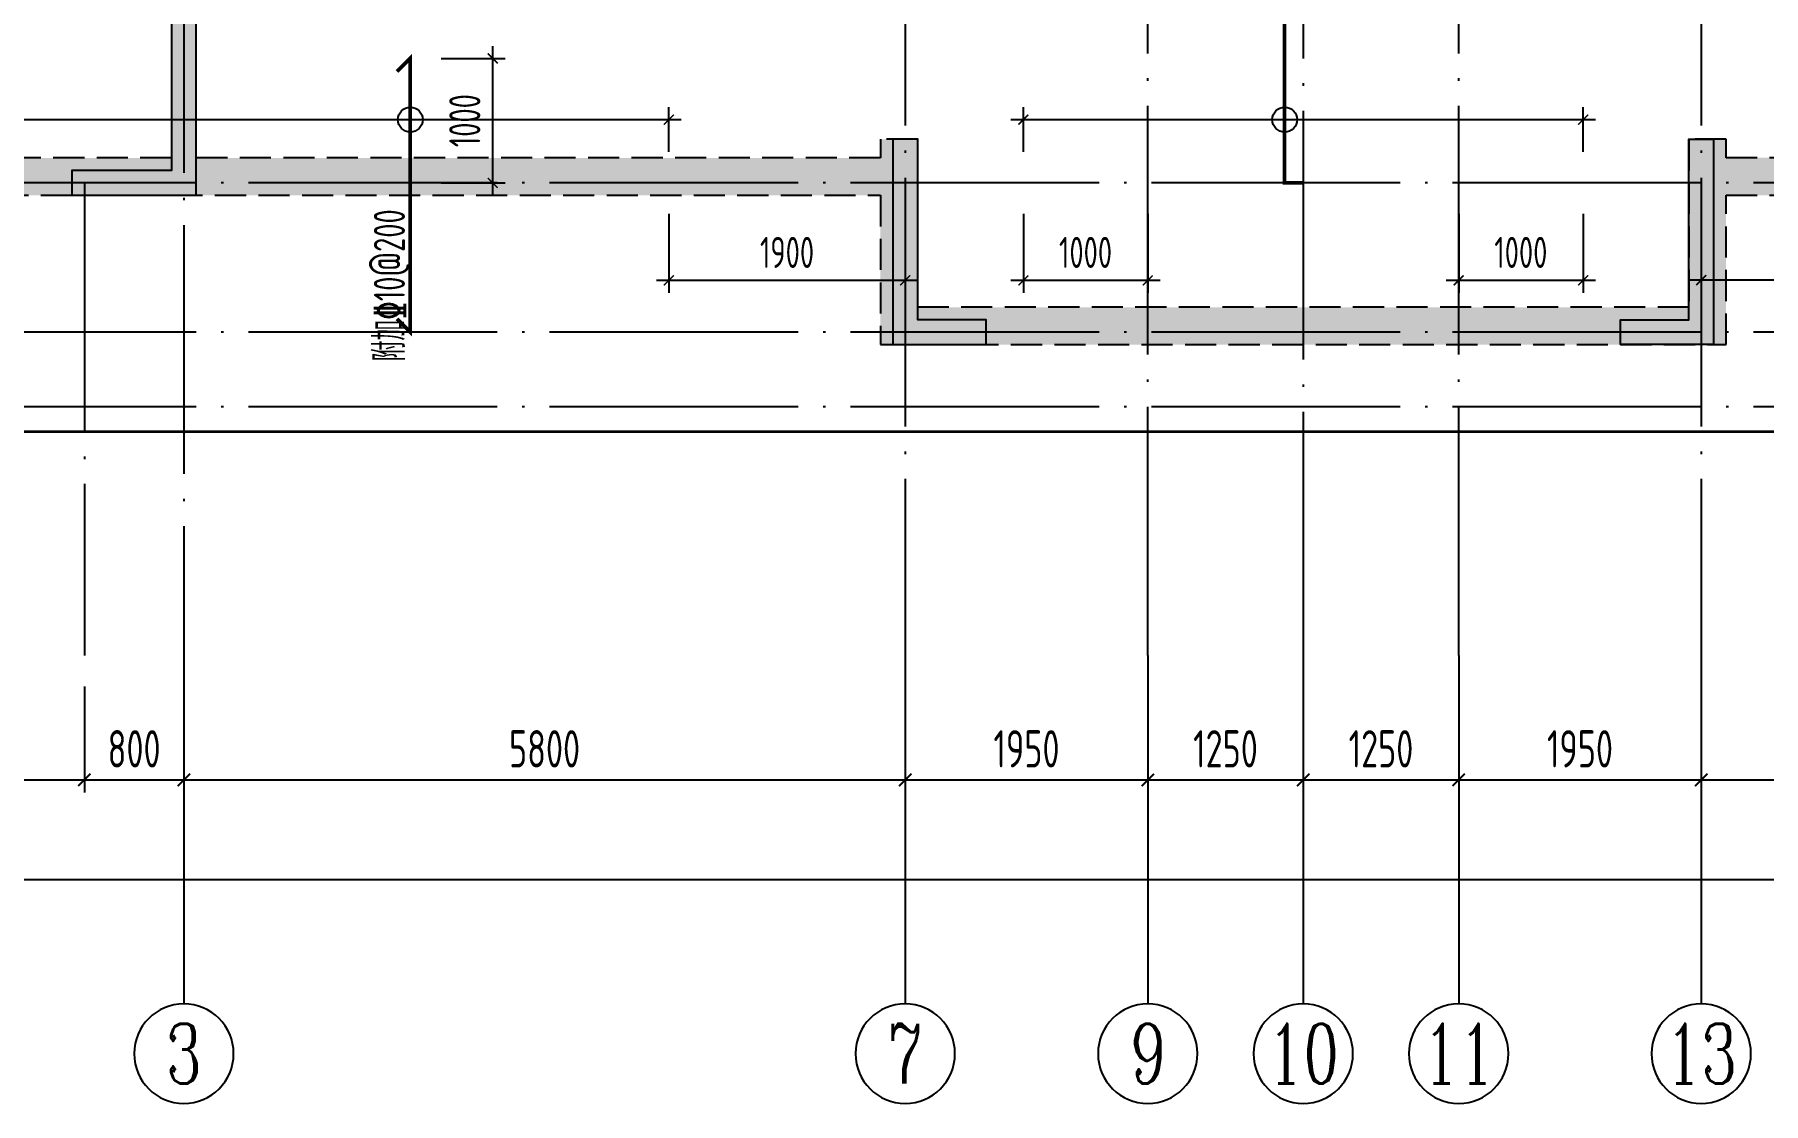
# Model space of a CAD drawing. Extents: x -812054 to 22247, y -644080 to 1003627.
# Drawn here: x -564680 to -550780, y -159371 to -150779 of the extents above; entities that cross this region are included whole.
import ezdxf
from ezdxf.enums import TextEntityAlignment as Align

# ---------------------------------------------------------------- set-up
doc = ezdxf.new("R2010")
doc.units = 0
doc.header["$LTSCALE"] = 1000
doc.linetypes.add('__DASH', pattern=[0.35, 0.25, -0.1])
doc.linetypes.add('DOTE', pattern=[2.42, 2, -0.2, 0.02, -0.2])
doc.layers.get('0').update_dxf_attribs({"linetype": 'CONTINUOUS'})
doc.layers.get('DEFPOINTS').update_dxf_attribs({"linetype": 'CONTINUOUS'})
for name, color, linetype in [('A-AXIS', 1, 'CONTINUOUS'), ('A-DOTE', 10, 'DOTE'), ('AXIS_NUM', 7, 'CONTINUOUS'), ('S-B板配筋', 6, 'CONTINUOUS'), ('S-B板配筋号', 7, 'CONTINUOUS'), ('S-J基础底板', 5, 'CONTINUOUS'), ('S-J基础底板标注', 3, 'CONTINUOUS'), ('S-Q墙填充', 252, 'CONTINUOUS'), ('S-Q墙实线', 6, 'CONTINUOUS'), ('S-Y一般标注', 3, 'CONTINUOUS')]:
    doc.layers.add(name, color=color, linetype=linetype)
doc.styles.add('TSSD_Axis', font='complex.shx', dxfattribs={"width": 0.7, "bigfont": 'hztxt.shx'})
doc.styles.add('TSSD_DIMENSION', font='Tssdeng.shx', dxfattribs={"width": 0.7, "bigfont": 'tssdchn.shx'})
doc.styles.add('TSSD_REIN', font='tssdeng.shx', dxfattribs={"width": 0.7, "height": 300, "bigfont": 'tssdchn.shx'})
doc.dimstyles.new('TSSD_100_100', dxfattribs={"dimtxt": 300, "dimasz": 100, "dimexe": 100, "dimexo": 250, "dimgap": 100, "dimtad": 1, "dimdec": 0, "dimzin": 0, "dimdsep": 46, "dimtxsty": 'TSSD_DIMENSION', "dimblk": 'ARCHTICK', "dimcen": 0, "dimdle": 100, "dimclrt": 7, "dimadec": 0, "dimazin": 0, "dimtfac": 1, "dimtdec": 0, "dimtix": 1, "dimtmove": 2, "dimatfit": 3, "dimldrblk": 'ARCHTICK', "dimfxl": 1, "dimtolj": 1, "dimtzin": 0, "dimarcsym": 0})
doc.dimstyles.new('TSSD_100_100$0', dxfattribs={"dimtxt": 300, "dimasz": 80, "dimexe": 100, "dimexo": 250, "dimgap": 100, "dimtad": 1, "dimdec": 0, "dimzin": 0, "dimdsep": 46, "dimtxsty": 'TSSD_DIMENSION', "dimblk": 'ARCHTICK', "dimcen": 0, "dimdle": 100, "dimclrd": 3, "dimclre": 3, "dimclrt": 7, "dimadec": 0, "dimazin": 0, "dimtfac": 1, "dimtdec": 0, "dimtix": 1, "dimtmove": 2, "dimatfit": 3, "dimldrblk": 'ARCHTICK', "dimfxl": 1, "dimtolj": 1, "dimtzin": 0, "dimarcsym": 0})

# ---------------------------------------------------------------- blocks, each defined once
blk = doc.blocks.new('ts_axno')
at = {"color": 0, "linetype": 'ByBlock', "lineweight": -2}
blk.add_circle((0, 0), 0.5, dxfattribs=at)
at = {"color": 0, "linetype": 'ByBlock', "lineweight": -2, "style": 'TSSD_Axis', "width": 0.7}
blk.add_attdef('A', text='', height=0.6, dxfattribs=at).set_placement((0, 0), align=Align.MIDDLE_CENTER)
blk = doc.blocks.new('_ArchTick')
at = {"color": 0, "linetype": 'ByBlock', "const_width": 0.15}
blk.add_lwpolyline([(-0.5, -0.5), (0.5, 0.5)], dxfattribs=at)
blk = doc.blocks.new('*D548')
at = {"layer": 'DEFPOINTS', "color": 0, "transparency": 16777216}
for p in [(-90363, 249851), (-89563, 249851), (-89563, 248851)]:
    blk.add_point(p, dxfattribs=at)
at = {"layer": 'S-Y一般标注', "color": 0, "lineweight": -2, "transparency": 16777216}
for p, q in [((-90363, 249601), (-90363, 248751)), ((-89563, 249601), (-89563, 248751)), ((-90463, 248851), (-89463, 248851))]:
    blk.add_line(p, q, dxfattribs=at)
at = {"layer": 'S-Y一般标注', "color": 0, "lineweight": -2, "transparency": 16777216, "xscale": 100, "yscale": 100, "zscale": 100, "rotation": 180}
blk.add_blockref('_ArchTick', (-90363, 248851), dxfattribs=at)
at = {"layer": 'S-Y一般标注', "color": 0, "lineweight": -2, "transparency": 16777216, "xscale": 100, "yscale": 100, "zscale": 100}
blk.add_blockref('_ArchTick', (-89563, 248851), dxfattribs=at)
at = {"layer": 'S-Y一般标注', "color": 7, "transparency": 16777216, "insert": (-89963, 249101), "char_height": 300, "attachment_point": 5, "style": 'TSSD_DIMENSION'}
blk.add_mtext('\\A1;800', dxfattribs=at)
blk = doc.blocks.new('*D549')
at = {"layer": 'DEFPOINTS', "color": 0, "transparency": 16777216}
for p in [(-89563, 249851), (-83763, 249851), (-83763, 248851)]:
    blk.add_point(p, dxfattribs=at)
at = {"layer": 'S-Y一般标注', "color": 0, "lineweight": -2, "transparency": 16777216}
for p, q in [((-89563, 249601), (-89563, 248751)), ((-83763, 249601), (-83763, 248751)), ((-89663, 248851), (-83663, 248851))]:
    blk.add_line(p, q, dxfattribs=at)
at = {"layer": 'S-Y一般标注', "color": 0, "lineweight": -2, "transparency": 16777216, "xscale": 100, "yscale": 100, "zscale": 100, "rotation": 180}
blk.add_blockref('_ArchTick', (-89563, 248851), dxfattribs=at)
at = {"layer": 'S-Y一般标注', "color": 0, "lineweight": -2, "transparency": 16777216, "xscale": 100, "yscale": 100, "zscale": 100}
blk.add_blockref('_ArchTick', (-83763, 248851), dxfattribs=at)
at = {"layer": 'S-Y一般标注', "color": 7, "transparency": 16777216, "insert": (-86663, 249101), "char_height": 300, "attachment_point": 5, "style": 'TSSD_DIMENSION'}
blk.add_mtext('\\A1;5800', dxfattribs=at)
blk = doc.blocks.new('*D550')
at = {"layer": 'DEFPOINTS', "color": 0, "transparency": 16777216}
for p in [(-79313, 249851), (-77363, 249851), (-77363, 248851)]:
    blk.add_point(p, dxfattribs=at)
at = {"layer": 'S-Y一般标注', "color": 0, "lineweight": -2, "transparency": 16777216}
for p, q in [((-79313, 249601), (-79313, 248751)), ((-77363, 249601), (-77363, 248751)), ((-79413, 248851), (-77263, 248851))]:
    blk.add_line(p, q, dxfattribs=at)
at = {"layer": 'S-Y一般标注', "color": 0, "lineweight": -2, "transparency": 16777216, "xscale": 100, "yscale": 100, "zscale": 100, "rotation": 180}
blk.add_blockref('_ArchTick', (-79313, 248851), dxfattribs=at)
at = {"layer": 'S-Y一般标注', "color": 0, "lineweight": -2, "transparency": 16777216, "xscale": 100, "yscale": 100, "zscale": 100}
blk.add_blockref('_ArchTick', (-77363, 248851), dxfattribs=at)
at = {"layer": 'S-Y一般标注', "color": 7, "transparency": 16777216, "insert": (-78338, 249101), "char_height": 300, "attachment_point": 5, "style": 'TSSD_DIMENSION'}
blk.add_mtext('\\A1;1950', dxfattribs=at)
blk = doc.blocks.new('*D551')
at = {"layer": 'DEFPOINTS', "color": 0, "transparency": 16777216}
for p in [(-77363, 249851), (-71563, 249851), (-71563, 248851)]:
    blk.add_point(p, dxfattribs=at)
at = {"layer": 'S-Y一般标注', "color": 0, "lineweight": -2, "transparency": 16777216}
for p, q in [((-77363, 249601), (-77363, 248751)), ((-71563, 249601), (-71563, 248751)), ((-77463, 248851), (-71463, 248851))]:
    blk.add_line(p, q, dxfattribs=at)
at = {"layer": 'S-Y一般标注', "color": 0, "lineweight": -2, "transparency": 16777216, "xscale": 100, "yscale": 100, "zscale": 100, "rotation": 180}
blk.add_blockref('_ArchTick', (-77363, 248851), dxfattribs=at)
at = {"layer": 'S-Y一般标注', "color": 0, "lineweight": -2, "transparency": 16777216, "xscale": 100, "yscale": 100, "zscale": 100}
blk.add_blockref('_ArchTick', (-71563, 248851), dxfattribs=at)
at = {"layer": 'S-Y一般标注', "color": 7, "transparency": 16777216, "insert": (-74463, 249101), "char_height": 300, "attachment_point": 5, "style": 'TSSD_DIMENSION'}
blk.add_mtext('\\A1;5800', dxfattribs=at)
blk = doc.blocks.new('*D560')
at = {"layer": 'DEFPOINTS', "color": 0, "transparency": 16777216}
for p in [(-93063, 249851), (-43063, 249851), (-43063, 248051)]:
    blk.add_point(p, dxfattribs=at)
at = {"layer": 'S-Y一般标注', "color": 0, "lineweight": -2, "transparency": 16777216}
for p, q in [((-93063, 249601), (-93063, 247951)), ((-43063, 249601), (-43063, 247951)), ((-93163, 248051), (-42963, 248051))]:
    blk.add_line(p, q, dxfattribs=at)
at = {"layer": 'S-Y一般标注', "color": 0, "lineweight": -2, "transparency": 16777216, "xscale": 100, "yscale": 100, "zscale": 100, "rotation": 180}
blk.add_blockref('_ArchTick', (-93063, 248051), dxfattribs=at)
at = {"layer": 'S-Y一般标注', "color": 0, "lineweight": -2, "transparency": 16777216, "xscale": 100, "yscale": 100, "zscale": 100}
blk.add_blockref('_ArchTick', (-43063, 248051), dxfattribs=at)
at = {"layer": 'S-Y一般标注', "color": 7, "transparency": 16777216, "insert": (-68063, 248301), "char_height": 300, "attachment_point": 5, "style": 'TSSD_DIMENSION'}
blk.add_mtext('\\A1;50000', dxfattribs=at)
blk = doc.blocks.new('*D561')
at = {"layer": 'DEFPOINTS', "color": 0, "transparency": 16777216}
for p in [(-83763, 249851), (-81813, 249851), (-81813, 248851)]:
    blk.add_point(p, dxfattribs=at)
at = {"layer": 'S-Y一般标注', "color": 0, "lineweight": -2, "transparency": 16777216}
for p, q in [((-83763, 249601), (-83763, 248751)), ((-81813, 249601), (-81813, 248751)), ((-83863, 248851), (-81713, 248851))]:
    blk.add_line(p, q, dxfattribs=at)
at = {"layer": 'S-Y一般标注', "color": 0, "lineweight": -2, "transparency": 16777216, "xscale": 100, "yscale": 100, "zscale": 100, "rotation": 180}
blk.add_blockref('_ArchTick', (-83763, 248851), dxfattribs=at)
at = {"layer": 'S-Y一般标注', "color": 0, "lineweight": -2, "transparency": 16777216, "xscale": 100, "yscale": 100, "zscale": 100}
blk.add_blockref('_ArchTick', (-81813, 248851), dxfattribs=at)
at = {"layer": 'S-Y一般标注', "color": 7, "transparency": 16777216, "insert": (-82788, 249101), "char_height": 300, "attachment_point": 5, "style": 'TSSD_DIMENSION'}
blk.add_mtext('\\A1;1950', dxfattribs=at)
blk = doc.blocks.new('*D562')
at = {"layer": 'DEFPOINTS', "color": 0, "transparency": 16777216}
for p in [(-93063, 249851), (-90363, 249851), (-90363, 248851)]:
    blk.add_point(p, dxfattribs=at)
at = {"layer": 'S-Y一般标注', "color": 0, "lineweight": -2, "transparency": 16777216}
for p, q in [((-93063, 249601), (-93063, 248751)), ((-90363, 249601), (-90363, 248751)), ((-93163, 248851), (-90263, 248851))]:
    blk.add_line(p, q, dxfattribs=at)
at = {"layer": 'S-Y一般标注', "color": 0, "lineweight": -2, "transparency": 16777216, "xscale": 100, "yscale": 100, "zscale": 100, "rotation": 180}
blk.add_blockref('_ArchTick', (-93063, 248851), dxfattribs=at)
at = {"layer": 'S-Y一般标注', "color": 0, "lineweight": -2, "transparency": 16777216, "xscale": 100, "yscale": 100, "zscale": 100}
blk.add_blockref('_ArchTick', (-90363, 248851), dxfattribs=at)
at = {"layer": 'S-Y一般标注', "color": 7, "transparency": 16777216, "insert": (-91713, 249101), "char_height": 300, "attachment_point": 5, "style": 'TSSD_DIMENSION'}
blk.add_mtext('\\A1;2700', dxfattribs=at)
blk = doc.blocks.new('*D579')
at = {"layer": 'DEFPOINTS', "color": 0, "transparency": 16777216}
for p in [(-81813, 249851), (-80563, 249851), (-80563, 248851)]:
    blk.add_point(p, dxfattribs=at)
at = {"layer": 'S-Y一般标注', "color": 0, "lineweight": -2, "transparency": 16777216}
for p, q in [((-81813, 249601), (-81813, 248751)), ((-80563, 249601), (-80563, 248751)), ((-81913, 248851), (-80463, 248851))]:
    blk.add_line(p, q, dxfattribs=at)
at = {"layer": 'S-Y一般标注', "color": 0, "lineweight": -2, "transparency": 16777216, "xscale": 100, "yscale": 100, "zscale": 100, "rotation": 180}
blk.add_blockref('_ArchTick', (-81813, 248851), dxfattribs=at)
at = {"layer": 'S-Y一般标注', "color": 0, "lineweight": -2, "transparency": 16777216, "xscale": 100, "yscale": 100, "zscale": 100}
blk.add_blockref('_ArchTick', (-80563, 248851), dxfattribs=at)
at = {"layer": 'S-Y一般标注', "color": 7, "transparency": 16777216, "insert": (-81188, 249101), "char_height": 300, "attachment_point": 5, "style": 'TSSD_DIMENSION'}
blk.add_mtext('\\A1;1250', dxfattribs=at)
blk = doc.blocks.new('*D580')
at = {"layer": 'DEFPOINTS', "color": 0, "transparency": 16777216}
for p in [(-80563, 249851), (-79313, 249851), (-79313, 248851)]:
    blk.add_point(p, dxfattribs=at)
at = {"layer": 'S-Y一般标注', "color": 0, "lineweight": -2, "transparency": 16777216}
for p, q in [((-80563, 249601), (-80563, 248751)), ((-79313, 249601), (-79313, 248751)), ((-80663, 248851), (-79213, 248851))]:
    blk.add_line(p, q, dxfattribs=at)
at = {"layer": 'S-Y一般标注', "color": 0, "lineweight": -2, "transparency": 16777216, "xscale": 100, "yscale": 100, "zscale": 100, "rotation": 180}
blk.add_blockref('_ArchTick', (-80563, 248851), dxfattribs=at)
at = {"layer": 'S-Y一般标注', "color": 0, "lineweight": -2, "transparency": 16777216, "xscale": 100, "yscale": 100, "zscale": 100}
blk.add_blockref('_ArchTick', (-79313, 248851), dxfattribs=at)
at = {"layer": 'S-Y一般标注', "color": 7, "transparency": 16777216, "insert": (-79938, 249101), "char_height": 300, "attachment_point": 5, "style": 'TSSD_DIMENSION'}
blk.add_mtext('\\A1;1250', dxfattribs=at)
blk = doc.blocks.new('*D614')
at = {"layer": 'DEFPOINTS', "color": 0, "ltscale": 0.5, "transparency": 16777216}
for p in [(-552229, -151463), (-556730, -151971), (-552229, -151971)]:
    blk.add_point(p, dxfattribs=at)
at = {"layer": 'S-J基础底板标注', "color": 3, "lineweight": -2, "ltscale": 0.5, "transparency": 16777216}
for p, q in [((-556730, -151721), (-556730, -151363)), ((-552229, -151721), (-552229, -151363)), ((-556830, -151463), (-552129, -151463))]:
    blk.add_line(p, q, dxfattribs=at)
at = {"layer": 'S-J基础底板标注', "color": 3, "lineweight": -2, "ltscale": 0.5, "transparency": 16777216, "xscale": 80, "yscale": 80, "zscale": 80, "rotation": 180}
blk.add_blockref('_ArchTick', (-556730, -151463), dxfattribs=at)
at = {"layer": 'S-J基础底板标注', "color": 3, "lineweight": -2, "ltscale": 0.5, "transparency": 16777216, "xscale": 80, "yscale": 80, "zscale": 80}
blk.add_blockref('_ArchTick', (-552229, -151463), dxfattribs=at)
blk = doc.blocks.new('*D603')
at = {"layer": 'DEFPOINTS', "color": 0, "transparency": 16777216}
for p in [(-556730, -151971), (-555730, -151971), (-556730, -152755)]:
    blk.add_point(p, dxfattribs=at)
at = {"layer": 'S-J基础底板标注', "color": 3, "lineweight": -2, "transparency": 16777216}
for p, q in [((-556730, -152221), (-556730, -152855)), ((-555730, -152221), (-555730, -152855)), ((-555630, -152755), (-556830, -152755))]:
    blk.add_line(p, q, dxfattribs=at)
at = {"layer": 'S-J基础底板标注', "color": 3, "lineweight": -2, "transparency": 16777216, "xscale": 80, "yscale": 80, "zscale": 80}
for p, rotation in [((-556730, -152755), 179.9999999999984), ((-555730, -152755), 359.9999999999984)]:
    blk.add_blockref('_ArchTick', p, dxfattribs=dict(at, rotation=rotation))
at = {"layer": 'S-J基础底板标注', "color": 7, "transparency": 16777216, "insert": (-556230, -152530), "char_height": 250, "attachment_point": 5, "style": 'TSSD_DIMENSION'}
blk.add_mtext('\\A1;1000', dxfattribs=at)
blk = doc.blocks.new('*D604')
at = {"layer": 'DEFPOINTS', "color": 0, "transparency": 16777216}
for p in [(-553230, -151971), (-552229, -151971), (-553230, -152755)]:
    blk.add_point(p, dxfattribs=at)
at = {"layer": 'S-J基础底板标注', "color": 3, "lineweight": -2, "transparency": 16777216}
for p, q in [((-553230, -152221), (-553230, -152855)), ((-552229, -152221), (-552229, -152855)), ((-552129, -152755), (-553330, -152755))]:
    blk.add_line(p, q, dxfattribs=at)
at = {"layer": 'S-J基础底板标注', "color": 3, "lineweight": -2, "transparency": 16777216, "xscale": 80, "yscale": 80, "zscale": 80}
for p, rotation in [((-553230, -152755), 179.9999999919034), ((-552229, -152755), 359.9999999919034)]:
    blk.add_blockref('_ArchTick', p, dxfattribs=dict(at, rotation=rotation))
at = {"layer": 'S-J基础底板标注', "color": 7, "transparency": 16777216, "insert": (-552730, -152530), "char_height": 250, "attachment_point": 5, "rotation": 360, "style": 'TSSD_DIMENSION'}
blk.add_mtext('\\A1;1000', dxfattribs=at)
blk = doc.blocks.new('*D632')
at = {"layer": 'DEFPOINTS', "color": 0, "ltscale": 0.5, "transparency": 16777216}
for p in [(-559580, -151463), (-566980, -151971), (-559580, -151971)]:
    blk.add_point(p, dxfattribs=at)
at = {"layer": 'S-J基础底板标注', "color": 3, "lineweight": -2, "ltscale": 0.5, "transparency": 16777216}
for p, q in [((-566980, -151721), (-566980, -151363)), ((-559580, -151721), (-559580, -151363)), ((-567080, -151463), (-559480, -151463))]:
    blk.add_line(p, q, dxfattribs=at)
at = {"layer": 'S-J基础底板标注', "color": 3, "lineweight": -2, "ltscale": 0.5, "transparency": 16777216, "xscale": 80, "yscale": 80, "zscale": 80, "rotation": 180}
blk.add_blockref('_ArchTick', (-566980, -151463), dxfattribs=at)
at = {"layer": 'S-J基础底板标注', "color": 3, "lineweight": -2, "ltscale": 0.5, "transparency": 16777216, "xscale": 80, "yscale": 80, "zscale": 80}
blk.add_blockref('_ArchTick', (-559580, -151463), dxfattribs=at)
blk = doc.blocks.new('*D633')
at = {"layer": 'DEFPOINTS', "color": 0, "transparency": 16777216}
for p in [(-559580, -151971), (-557680, -151971), (-559580, -152755)]:
    blk.add_point(p, dxfattribs=at)
at = {"layer": 'S-J基础底板标注', "color": 3, "lineweight": -2, "transparency": 16777216}
for p, q in [((-559580, -152221), (-559580, -152855)), ((-557680, -152221), (-557680, -152855)), ((-557580, -152755), (-559680, -152755))]:
    blk.add_line(p, q, dxfattribs=at)
at = {"layer": 'S-J基础底板标注', "color": 3, "lineweight": -2, "transparency": 16777216, "xscale": 80, "yscale": 80, "zscale": 80}
for p, rotation in [((-559580, -152755), 180.0011487939876), ((-557680, -152755), 0.001148793987537644)]:
    blk.add_blockref('_ArchTick', p, dxfattribs=dict(at, rotation=rotation))
at = {"layer": 'S-J基础底板标注', "color": 7, "transparency": 16777216, "insert": (-558630, -152530), "char_height": 250, "attachment_point": 5, "rotation": 0.0011, "style": 'TSSD_DIMENSION'}
blk.add_mtext('\\A1;1900', dxfattribs=at)
blk = doc.blocks.new('*D635')
at = {"layer": 'DEFPOINTS', "color": 0, "transparency": 16777216}
for p in [(-561660, -150971), (-560996, -150971), (-561660, -151971)]:
    blk.add_point(p, dxfattribs=at)
at = {"layer": 'S-J基础底板标注', "color": 3, "lineweight": -2, "transparency": 16777216}
for p, q in [((-560996, -152071), (-560996, -150871)), ((-561410, -150971), (-560896, -150971)), ((-561410, -151971), (-560896, -151971))]:
    blk.add_line(p, q, dxfattribs=at)
at = {"layer": 'S-J基础底板标注', "color": 3, "lineweight": -2, "transparency": 16777216, "xscale": 80, "yscale": 80, "zscale": 80}
for p, rotation in [((-560996, -150971), 90), ((-560996, -151971), 270)]:
    blk.add_blockref('_ArchTick', p, dxfattribs=dict(at, rotation=rotation))
at = {"layer": 'S-J基础底板标注', "color": 7, "transparency": 16777216, "insert": (-561221, -151471), "char_height": 250, "attachment_point": 5, "rotation": 90, "style": 'TSSD_DIMENSION'}
blk.add_mtext('\\A1;1000', dxfattribs=at)
blk = doc.blocks.new('*D637')
at = {"layer": 'DEFPOINTS', "color": 0, "transparency": 16777216}
for p in [(-551280, -151971), (-549680, -151971), (-551280, -152753)]:
    blk.add_point(p, dxfattribs=at)
at = {"layer": 'S-J基础底板标注', "color": 3, "lineweight": -2, "transparency": 16777216}
for p, q in [((-551280, -152221), (-551280, -152853)), ((-549680, -152221), (-549680, -152853)), ((-549580, -152753), (-551380, -152753))]:
    blk.add_line(p, q, dxfattribs=at)
at = {"layer": 'S-J基础底板标注', "color": 3, "lineweight": -2, "transparency": 16777216, "xscale": 80, "yscale": 80, "zscale": 80}
for p, rotation in [((-551280, -152753), 180.0014930668571), ((-549680, -152753), 0.001493066857030101)]:
    blk.add_blockref('_ArchTick', p, dxfattribs=dict(at, rotation=rotation))
at = {"layer": 'S-J基础底板标注', "color": 7, "transparency": 16777216, "insert": (-550480, -152528), "char_height": 250, "attachment_point": 5, "rotation": 0.0015, "style": 'TSSD_DIMENSION'}
blk.add_mtext('\\A1;1600', dxfattribs=at)
blk = doc.blocks.new('20210826.15192166')
at = {"layer": 'A-AXIS'}
for p, q in [((94217.3, -205144.4), (94217.3, -207944.4)), ((100017.3, -205144.4), (100017.3, -207944.4)), ((101967.3, -205144.4), (101967.3, -207944.4)), ((103217.3, -205144.4), (103217.3, -207944.4)), ((104467.3, -205144.4), (104467.3, -207944.4)), ((106417.3, -205144.4), (106417.3, -207944.4))]:
    blk.add_line(p, q, dxfattribs=at)
at = {"layer": 'A-DOTE'}
for p, q in [((100017.5, -194044.4), (100017.3, -205144.4)), ((106417.1, -194044.4), (106417.3, -205144.4)), ((101967.3, -205144.4), (101967.3, -196244.4)), ((104467.3, -205144.4), (104467.3, -196244.4)), ((94217.3, -196844.4), (94217.3, -205144.4)), ((103217.3, -198344.4), (103217.3, -205144.4)), ((142717.3, -201344.4), (86717.3, -201344.4)), ((93417.3, -201344.4), (93417.3, -205144.4)), ((142717.3, -202544.4), (86717.3, -202544.4)), ((142717.3, -203144.4), (86717.3, -203144.4))]:
    blk.add_line(p, q, dxfattribs=at)
at = {"layer": 'A-AXIS'}
ref = blk.add_blockref('ts_axno', (94217.3, -208344.4), dxfattribs=dict(at, xscale=-800, yscale=800, zscale=800, rotation=180))
ref.add_attrib('2', '3', dxfattribs={"layer": 'AXIS_NUM', "height": 480, "style": 'TSSD_Axis', "width": 0.7}).set_placement((94217.3, -208344.4), align=Align.MIDDLE_CENTER)
ref = blk.add_blockref('ts_axno', (100017.3, -208344.4), dxfattribs=dict(at, xscale=-800, yscale=800, zscale=800, rotation=180))
ref.add_attrib('5', '7', dxfattribs={"layer": 'AXIS_NUM', "height": 480, "style": 'TSSD_Axis', "width": 0.7}).set_placement((100017.3, -208344.4), align=Align.MIDDLE_CENTER)
ref = blk.add_blockref('ts_axno', (101967.3, -208344.4), dxfattribs=dict(at, xscale=-800, yscale=800, zscale=800, rotation=180))
ref.add_attrib('19', '9', dxfattribs={"layer": 'AXIS_NUM', "height": 480, "style": 'TSSD_Axis', "width": 0.7}).set_placement((101967.3, -208344.4), align=Align.MIDDLE_CENTER)
ref = blk.add_blockref('ts_axno', (103217.3, -208344.4), dxfattribs=dict(at, xscale=-800, yscale=800, zscale=800, rotation=180))
ref.add_attrib('8', '10', dxfattribs={"layer": 'AXIS_NUM', "height": 480, "style": 'TSSD_Axis', "width": 0.7}).set_placement((103217.3, -208344.4), align=Align.MIDDLE_CENTER)
ref = blk.add_blockref('ts_axno', (104467.3, -208344.4), dxfattribs=dict(at, xscale=-800, yscale=800, zscale=800, rotation=180))
ref.add_attrib('19', '11', dxfattribs={"layer": 'AXIS_NUM', "height": 480, "style": 'TSSD_Axis', "width": 0.7}).set_placement((104467.3, -208344.4), align=Align.MIDDLE_CENTER)
ref = blk.add_blockref('ts_axno', (106417.3, -208344.4), dxfattribs=dict(at, xscale=-800, yscale=800, zscale=800, rotation=180))
ref.add_attrib('8', '13', dxfattribs={"layer": 'AXIS_NUM', "height": 480, "style": 'TSSD_Axis', "width": 0.7}).set_placement((106417.3, -208344.4), align=Align.MIDDLE_CENTER)
at = {"layer": 'S-Y一般标注'}
for base, p1, p2, picture, middle in [((140717.3, -206944.4), (90717.3, -205144.4), (140717.3, -205144.4), '*D560', (115717.3, -206694.4)), ((93417.3, -206144.4), (90717.3, -205144.4), (93417.3, -205144.4), '*D562', (92067.3, -205894.4)), ((94217.3, -206144.4), (93417.3, -205144.4), (94217.3, -205144.4), '*D548', (93817.3, -205894.4)), ((100017.3, -206144.4), (94217.3, -205144.4), (100017.3, -205144.4), '*D549', (97117.3, -205894.4)), ((101967.3, -206144.4), (100017.3, -205144.4), (101967.3, -205144.4), '*D561', (100992.3, -205894.4)), ((103217.3, -206144.4), (101967.3, -205144.4), (103217.3, -205144.4), '*D579', (102592.3, -205894.4)), ((104467.3, -206144.4), (103217.3, -205144.4), (104467.3, -205144.4), '*D580', (103842.3, -205894.4)), ((106417.3, -206144.4), (104467.3, -205144.4), (106417.3, -205144.4), '*D550', (105442.3, -205894.4)), ((112217.3, -206144.4), (106417.3, -205144.4), (112217.3, -205144.4), '*D551', (109317.3, -205894.4))]:
    dim = blk.add_linear_dim(base=base, p1=p1, p2=p2, dimstyle='TSSD_100_100', dxfattribs=at)
    dim.commit()
    dim.dimension.update_dxf_attribs({"geometry": picture, "text_midpoint": middle, "insert": (183780.4, -454995.1)})

msp = doc.modelspace()

# ---------------------------------------------------------------- hatches: boundary and pattern name
at = {"layer": 'S-Q墙填充'}
h = msp.add_hatch(dxfattribs=at)
h.set_pattern_fill('ARMORED', color=252, scale=30, style=0)
h.set_pattern_definition([(50, (-313333.5, -81435.88), (215.17805, -18.82564), [22.5, -247.5]), (355, (-313333.5, -81435.88), (-41.6254, 225.65764), [18, -198]), (100.4514, (-313315.56, -81437.45), (173.55281, 206.83186), [19.12206, -210.34263]), (46.1842, (-313333.5, -81375.88), (320.17231, -49.6557), [33.75, -371.25]), (96.6356, (-313306.8, -81380.02), (280.3988, 292.23536), [28.6831, -315.5139]), (351.1842, (-313333.5, -81375.9), (280.3986, 292.2356), [27, -297]), (21, (-313303.5, -81390.88), (179.07212, -120.78567), [22.5, -247.5]), (326, (-313303.5, -81390.88), (72.9946, 217.54501), [18, -198]), (71.4514, (-313288.57, -81400.95), (252.06679, 96.75915), [19.12206, -210.34263]), (37.5, (-313333.496, -81435.885), (3.647957, 99.868156), [0, -195.6, 0, -201, 0, -198.75]), (7.5, (-313333.5, -81435.88), (78.92086, 118.323514), [0, -114.6, 0, -191.1, 0, -75.75]), (327.5, (-313400.396, -81435.885), (160.14673, -6.766462), [0, -75, 0, -234, 0, -310.5]), (317.5, (-313430.4, -81435.88), (174.95585, 30.031495), [0, -97.5, 0, -155.4, 0, -220.5]), (45, (-313333.5, -81435.88), (-106.06602, 106.06602), [])])
h.paths.add_polyline_path([(-557579.7, -151620.97), (-557879.7, -151620.85), (-557879.7, -151770.94), (-566779.7, -151770.96), (-566779.7, -148870.82), (-568665.87, -148870.82), (-568665.87, -144870.82), (-568965.87, -144870.82), (-568965.87, -149170.82), (-567079.71, -149170.82), (-567079.74, -152070.82), (-557879.66, -152071.18), (-557879.7, -153270.83), (-551079.72, -153270.55), (-551079.73, -152070.94), (-532879.66, -152071.54), (-532879.66, -153270.83), (-526079.72, -153270.83), (-526079.72, -152070.82), (-516879.72, -152070.83), (-516879.72, -144570.82), (-517479.71, -144570.82), (-517479.71, -144770.82), (-517179.71, -144770.82), (-517179.72, -151770.82), (-526079.72, -151770.82), (-526079.72, -151620.83), (-526379.72, -151620.83), (-526379.75, -152970.83), (-532579.7, -152970.83), (-532579.7, -151620.83), (-532879.7, -151620.85), (-532879.68, -151770.82), (-551079.75, -151768.27), (-551079.72, -151620.86), (-551379.72, -151620.81), (-551379.72, -152970.83), (-557579.69, -152970.83)])
h = msp.add_hatch(color=252, dxfattribs=at)
h.dxf.hatch_style = 1
h.paths.add_polyline_path([(-563379.74, -150420.82), (-563579.74, -150420.82), (-563579.74, -151870.82), (-564279.76, -151870.82), (-564379.74, -151870.82), (-564379.74, -152070.82), (-564279.76, -152070.82), (-563379.74, -152070.82)])
h = msp.add_hatch(color=252, dxfattribs=at)
h.dxf.hatch_style = 1
h.paths.add_polyline_path([(-557779.74, -153270.83), (-557029.76, -153270.83), (-557029.76, -153070.83), (-557579.74, -153070.83), (-557579.74, -151620.83), (-557779.74, -151620.83)])
h = msp.add_hatch(color=252, dxfattribs=at)
h.dxf.hatch_style = 1
h.paths.add_polyline_path([(-551179.79, -153270.83), (-551929.78, -153270.83), (-551929.78, -153070.83), (-551379.79, -153070.83), (-551379.79, -151970.82), (-551379.79, -151620.83), (-551179.79, -151620.83), (-551179.79, -151970.82)])

# ---------------------------------------------------------------- linework, layer by layer
at = {"layer": 'S-B板配筋', "const_width": 30}
for points in [[(-554479.76, -148970.82), (-554629.76, -148970.82), (-554629.76, -151970.82), (-554479.76, -151970.82)], [(-561765.99, -153064.75), (-561659.93, -153170.82), (-561659.93, -150970.65), (-561765.99, -151076.71)]]:
    msp.add_lwpolyline(points, dxfattribs=at)
at = {"layer": 'S-J基础底板', "const_width": 20}
msp.add_lwpolyline([(-568979.74, -153970.83), (-515929.76, -153970.83), (-515929.75, -143370.82), (-521479.92, -143370.82), (-521479.92, -141670.82), (-537879.92, -141670.82), (-537879.92, -143470.82), (-546379.21, -143470.82), (-546379.21, -141670.82), (-559979.75, -141670.82), (-559979.75, -142670.82), (-570879.92, -142670.82), (-570879.92, -150970.82), (-568979.74, -150970.82)], close=True, dxfattribs=at)
at = {"layer": 'S-J基础底板标注', "color": 2, "ltscale": 0.5}
for centre in [(-561658.79, -151462.82), (-554628.62, -151462.82)]:
    msp.add_circle(centre, 100, dxfattribs=at)
at = {"layer": 'S-Q墙实线', "linetype": '__DASH'}
msp.add_lwpolyline([(-568965.92, -149170.82), (-567079.75, -149170.82), (-567079.74, -152070.82), (-557879.7, -152070.94), (-557879.75, -153270.83), (-551079.76, -153270.83), (-551079.81, -152070.94), (-532879.71, -152070.82), (-532879.75, -153270.83), (-526079.77, -153270.83), (-526079.77, -152070.82), (-516879.77, -152070.82), (-516879.75, -144770.82)], dxfattribs=at)
for points in [[(-557879.72, -151770.94), (-563379.74, -151770.82), (-563379.74, -150420.82), (-563579.74, -150420.82), (-563579.74, -151770.82), (-566779.74, -151770.82), (-566779.75, -148870.82, 941871.71740683)], [(-557579.74, -151620.81), (-557879.74, -151620.85), (-557879.72, -151770.94, 896985.54460875)], [(-545579.77, -151770.82), (-551079.79, -151770.94), (-551079.77, -151620.86), (-551379.77, -151620.81), (-551379.78, -152970.83), (-557579.74, -152970.83), (-557579.74, -151620.81, 916871.7173963)]]:
    msp.add_lwpolyline(points, format="xyb", dxfattribs=at)
at = {"layer": 'S-Q墙实线'}
msp.add_lwpolyline([(-564279.76, -151870.82), (-564379.74, -151870.82), (-564379.74, -152070.82), (-564279.76, -152070.82), (-563379.74, -152070.82), (-563379.74, -150420.82), (-563579.74, -150420.82), (-563579.74, -151870.82), (-564279.76, -151870.82)], dxfattribs=at)
for points in [[(-557779.74, -153270.83), (-557029.76, -153270.83), (-557029.76, -153070.83), (-557579.74, -153070.83), (-557579.74, -151620.83), (-557779.74, -151620.83)], [(-551179.79, -153270.83), (-551929.78, -153270.83), (-551929.78, -153070.83), (-551379.79, -153070.83), (-551379.79, -151970.82), (-551379.79, -151620.83), (-551179.79, -151620.83), (-551179.79, -151970.82)]]:
    msp.add_lwpolyline(points, close=True, dxfattribs=at)

# ---------------------------------------------------------------- block references
at = {"layer": 'A-DOTE'}
msp.add_blockref('20210826.15192166', (-657697.05, 49373.57), dxfattribs=at)

# ---------------------------------------------------------------- texts
at = {"layer": 'S-B板配筋号', "color": 1, "style": 'TSSD_REIN', "width": 0.7}
msp.add_text('附加%%13210@200', height=250, rotation=90, dxfattribs=at).set_placement((-561702.05, -153404.78))

# ---------------------------------------------------------------- dimensions: what is measured, and where the dimension line sits
at = {"layer": 'S-J基础底板标注'}
for p1, p2, distance, picture, middle in [((-561659.93, -151970.82), (-561659.93, -150970.65), -663.65, '*D635', (-561221.28, -151470.73)), ((-557679.68, -151970.78), (-559580.12, -151970.82), 784.14, '*D633', (-558629.89, -152529.94)), ((-555729.76, -151970.82), (-556729.92, -151970.82), 784.16, '*D603', (-556229.84, -152529.98)), ((-552229.44, -151970.82), (-553229.76, -151970.82), 784.16, '*D604', (-552729.6, -152529.98)), ((-549680.22, -151970.78), (-551279.83, -151970.82), 782.23, '*D637', (-550480.01, -152528.04))]:
    dim = msp.add_aligned_dim(p1=p1, p2=p2, distance=distance, dimstyle='TSSD_100_100$0', override={"dimtxt": 250}, dxfattribs=at)
    dim.commit()
    dim.dimension.update_dxf_attribs({"geometry": picture, "text_midpoint": middle})
at = {"layer": 'S-J基础底板标注', "color": 2, "ltscale": 0.5}
for p1, p2, picture, middle in [((-566979.76, -151970.82), (-559580.12, -151970.82), '*D632', (-563279.94, -151462.6)), ((-556729.92, -151970.82), (-552229.44, -151970.82), '*D614', (-554479.68, -151462.6))]:
    dim = msp.add_aligned_dim(p1=p1, p2=p2, distance=508.22, text=' ', dimstyle='TSSD_100_100$0', dxfattribs=at)
    dim.commit()
    dim.dimension.update_dxf_attribs({"geometry": picture, "text_midpoint": middle})

doc.saveas('drawing.dxf')
